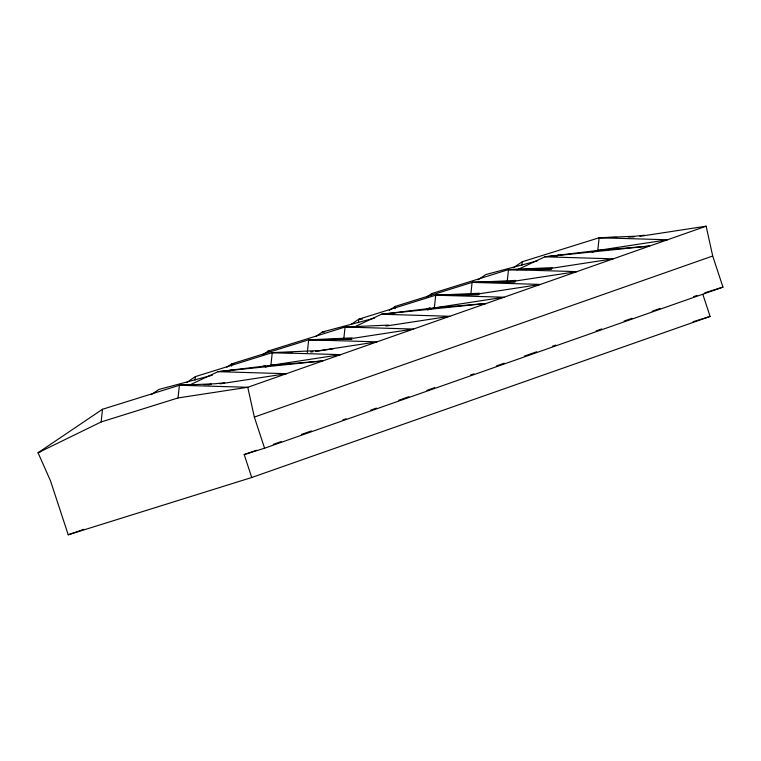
<?xml version="1.0" encoding="UTF-8"?>
<svg xmlns="http://www.w3.org/2000/svg" width="761" height="761" viewBox="0 0 761 761"><rect width="100%" height="100%" fill="white"/><g stroke="black" fill="none" stroke-linecap="round" stroke-linejoin="round"><path stroke-width="1.14" d="M702.917 294.583L710.099 316.433L251.729 477.508L68.233 534.802L50.464 480.743L38.05 452.757L101.146 421.955L102.497 409.266L179.396 385.256L215.296 383.734L224.695 382.716M101.146 421.955L178.045 397.946L179.396 385.256L193.38 384.923M194.997 380.091L195.368 376.628L272.257 352.628L315.891 350.678M231.525 366.146L231.763 363.844L308.662 339.834L352.295 337.884M265.256 367.078L270.906 365.318L272.257 352.628L292.119 352.571M307.311 352.524L308.662 339.834L351.772 339.235L308.662 339.834L377.028 341.851L315.444 351.278M343.829 338.578L345.066 327.04L388.69 325.09M358.431 322.664L358.802 319.201L435.692 295.192L479.325 293.242M394.959 308.709L395.206 306.407L472.096 282.398L515.73 280.448M431.363 295.924L431.611 293.613L508.5 269.603L552.134 267.653M427.558 310.003L434.341 307.882L435.692 295.192L478.812 294.583L435.692 295.192L504.058 297.209L434.341 307.882L381.461 314.245L354.664 326.811M470.869 293.936L472.096 282.398L515.216 281.798L498.036 282.084M507.149 282.293L508.5 269.603L551.611 269.004L534.441 269.289M521.875 265.228L522.236 261.765L599.135 237.755L635.035 236.233L644.434 235.216M592.125 252.214L597.785 250.445L599.135 237.755L616.61 237.337M102.497 409.266L38.05 452.757L40.257 451.977M151.154 394.693L158.963 389.423L212.481 375.173M186.578 382.564L195.368 376.628M226.883 367.135L231.763 363.844L234.103 363.834M262.307 354.997L268.167 351.049L345.066 327.04L357.917 327.002M315.568 336.6L322.398 331.986L374.783 318.041M350.992 324.471L358.802 319.201L362.303 319.192M389.347 310.355L395.206 306.407M426.721 296.904L431.611 293.613M478.022 279.829L485.841 274.559L537.085 260.909M513.447 267.691L522.236 261.765M189.089 385.256L218.026 371.682L270.906 365.318L340.624 354.645L272.257 352.628M517.033 269.879L544.905 256.809L597.785 250.445L667.502 239.772L599.135 237.755M229.708 370.997L231.848 370.017L228.424 370.93M556.586 256.124L558.717 255.144L555.302 256.057M251.729 477.508L244.195 454.574L264.581 448.21L722.95 287.125L712.715 256.01L706.132 226.198L247.763 387.282L178.045 397.946M264.581 448.21L254.345 417.085L712.715 256.01M244.195 454.574L256.524 450.246M273.332 444.338L281.18 441.58M301.346 434.483L311.439 430.945M342.811 419.92L346.179 418.731M370.835 410.074L376.438 408.105M398.85 400.229L408.933 396.681M426.864 390.374L434.712 387.625M470.574 375.021L473.941 373.841M496.353 365.965L504.201 363.206M524.367 356.11L536.695 351.782M552.391 346.265L555.749 345.085M596.091 330.911L601.694 328.942M624.115 321.066L631.953 318.307M652.129 311.22L659.977 308.462M693.594 296.647L696.962 295.468M68.233 534.802L83.929 529.285M426.645 308.861L430.041 307.796M263.211 366.298L265.465 365.584M208.714 384.733L210.978 384.029M704.829 292.785L722.95 287.125M693.109 321.732L710.099 316.433M390.726 313.798L395.282 312.581M639.896 236.338L706.132 226.198M551.687 268.262L613.271 258.835L544.905 256.809L649.666 246.041L597.785 250.445M514.122 281.228L576.867 271.62L508.5 269.603L527.192 269.556M476.557 294.203L540.462 284.414L472.096 282.398L486.117 282.36M385.922 326.05L449.827 316.272L381.461 314.245L486.231 303.477L434.341 307.882M348.357 339.016L350.678 338.664M353.009 338.312L413.423 329.056L345.066 327.04M220.157 383.839L286.393 373.699L218.026 371.682L322.797 360.914L270.906 365.318M310.688 352.039L312.942 351.715M316.329 351.23L333.232 348.795M628.253 237.061L634.084 236.928M203.862 384.676L210.854 384.514M435.692 295.192L448.543 295.154M322.398 331.986L324.738 331.986M308.662 339.834L315.672 339.815M325.014 339.786L333.194 339.758M268.167 351.049L270.507 351.04M179.396 385.256L247.763 387.282L254.345 417.085"/></g></svg>
